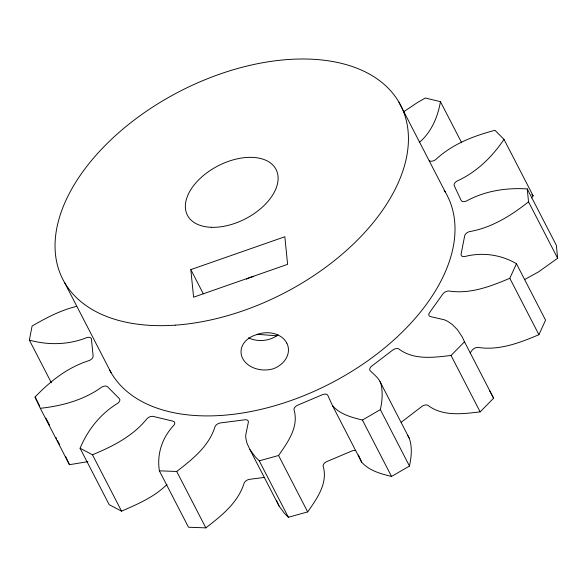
<?xml version="1.0" encoding="UTF-8"?>
<svg xmlns="http://www.w3.org/2000/svg" width="587" height="587" viewBox="0 0 587 587"><rect width="100%" height="100%" fill="white"/><g stroke="black" fill="none" stroke-linecap="round" stroke-linejoin="round"><path stroke-width="0.88" d="M51.392 382.805L29.35 340.1L32.094 326.049C46.028 317.927 60.564 310.266 76.332 306.436M29.35 340.1C48.266 345.391 68.613 344.914 86.949 337.554A4.975 2.972 -27.3 0 1 91.469 339.455L93.098 355.715A4.975 2.972 -27.3 0 1 89.253 360.535C67.989 367.146 50.189 381.117 35.051 397.054L40.327 408.303C62.053 405.947 83.772 400.07 101.727 387.127A4.975 2.972 -27.3 0 1 107.773 387.009L119.124 398.419A4.975 2.972 -27.3 0 1 117.76 403.254C100.582 413.666 87.742 429.838 80.081 448.263L92.46 454.771C112.719 446.384 133.08 436.148 147.036 418.626A4.975 2.972 -27.3 0 1 153.567 416.513L172.673 421.099A4.975 2.972 -27.3 0 1 174.038 425.105C162.217 437.484 156.707 453.898 159.378 470.833L176.724 471.464C192.309 459.401 209.053 446.281 215.04 426.602A4.975 2.972 -27.3 0 1 220.932 422.86L244.5 419.83A4.975 2.972 -27.3 0 1 248.338 422.317L245.696 435.194L245.85 438.357L247.024 443.288L249.945 449.613L255.301 456.877L259.249 460.846L278.561 455.497C287.777 442.26 299.128 426.764 293.992 409.675A4.975 2.972 -27.3 0 1 298.225 404.949L322.168 394.824A4.975 2.972 -27.3 0 1 327.825 395.367L332.521 405.72L361.636 462.13C369.128 470.73 380.846 473.826 391.529 476.446L409.469 466.041L380.354 409.638C382.042 402.036 382.79 394.141 381.506 386.422C380.728 379.422 374.844 375.35 370.236 370.771A4.975 2.972 -27.3 0 1 372.07 365.877L392.255 350.417A4.975 2.972 -27.3 0 1 398.756 348.92C413.806 360.33 433.595 357.498 451.043 355.465L464.5 341.803L462.196 336.887L457.185 329.417L452.093 324.354L447.661 321.309L444.564 319.856L430.579 316.62A4.975 2.972 -27.3 0 1 429.706 312.409L442.642 294.278A4.975 2.972 -27.3 0 1 448.857 290.998C470.084 294.329 490.629 286.405 509.802 278.289L516.457 263.732C500.894 254.531 482.11 251.992 464.603 256.585A4.975 2.972 -27.3 0 1 461.169 253.782L464.618 236.113A4.975 2.972 -27.3 0 1 469.475 231.616C491.715 227.815 511.094 215.561 528.535 201.855L527.243 188.919C506.324 187.583 484.965 190.848 466.416 201.04A4.975 2.972 -27.3 0 1 461.015 200.13L454.382 185.991A4.975 2.972 -27.3 0 1 457.038 181.053C476.556 172.24 492.148 156.949 504.006 139.376L494.98 130.307C473.518 135.935 452.144 144.167 435.701 159.598A4.975 2.972 -27.3 0 1 429.266 160.743M403.629 111.772L417.416 102.564L425.259 98.014L440.455 101.661C437.792 116.938 431.416 132.266 419.287 142.443M409.469 466.041C411.399 456.869 412.5 446.993 409.146 438.019L380.031 381.616M470.202 352.86L471.757 350.681A4.975 2.972 -27.3 0 1 477.972 347.401C499.192 350.74 519.744 342.808 538.917 334.693L545.572 320.142L516.457 263.732M249.945 449.613L279.06 506.023L284.416 513.287L288.364 517.257L307.676 511.908C316.892 498.671 328.243 483.174 323.107 466.085A4.975 2.972 -27.3 0 1 327.341 461.353L351.275 451.234A4.975 2.972 -27.3 0 1 355.744 450.706M531.624 197.885L533.121 195.787L504.006 139.376M166.987 484.429C154.469 497.02 137.578 504.116 121.575 511.174L109.189 504.673L80.081 448.263M401.185 422.288L421.363 406.82A4.975 2.972 -27.3 0 1 427.872 405.323C442.921 416.733 462.703 413.901 480.151 411.869L493.616 398.213L489.807 391.052M159.378 470.833L188.493 527.236L205.839 527.867C221.424 515.804 238.168 502.685 244.155 483.013A4.975 2.972 -27.3 0 1 250.047 479.263L264.546 477.4M527.243 188.919L556.351 245.329L557.65 258.258L538.404 271.957L524.587 279.581M332.521 405.72C340.012 414.319 351.73 417.423 362.414 420.043L380.354 409.638M190.819 269.609L284.842 236.759L287.608 264.348L193.585 297.198L190.819 269.609L203.3 293.779M87.962 461.646L69.442 464.706L40.327 408.303M257.157 334.297L277.02 335.823M531.829 194.488L533.121 195.787M407.723 435.4L409.146 438.019M528.535 201.855L557.65 258.258M440.455 101.661L461.668 142.758M509.802 278.289L538.917 334.693M398.962 102.233L445.548 192.485M464.5 341.803L493.616 398.213M451.043 355.465L480.151 411.869M362.414 420.043L391.529 476.446M278.561 455.497L307.676 511.908M259.249 460.846L288.364 517.257M176.724 471.464L205.839 527.867M64.511 282.435L111.097 372.686M92.46 454.771L121.575 511.174M35.051 397.054L39.63 405.918M45.867 418.003L49.609 425.252M55.846 437.344L56.682 438.951M57.511 440.566L59.595 444.594M65.678 456.671L69.442 464.706M276.499 500.484L279.06 506.023M358.386 454.962L361.636 462.13M444.183 190.239A190.005 113.555 -27.3 0 1 334.744 381.205A190.005 113.555 -27.3 0 1 109.417 369.619M278.025 334.891A23.751 18.535 -5.7 0 1 248.558 337.841M246.401 279.163A23.751 18.535 -5.7 0 1 253.738 276.477M211.291 227.301A49.88 29.805 -27.3 0 0 278.018 176.166A49.88 29.805 -27.3 0 0 205.905 173.539A49.88 29.805 -27.3 0 0 211.291 227.301M175.212 325.154A190.005 113.555 -27.3 0 0 404.986 115.83A190.005 113.555 -27.3 0 0 115.023 136.015A190.005 113.555 -27.3 0 0 175.212 325.154M286.786 343.087A23.766 18.791 -11.6 0 0 256.093 334.825A23.766 18.219 -0.1 0 0 242.688 358.496A23.766 18.219 -0.1 0 0 273.571 368.695A23.766 18.791 -11.6 0 0 286.786 343.087"/></g></svg>
